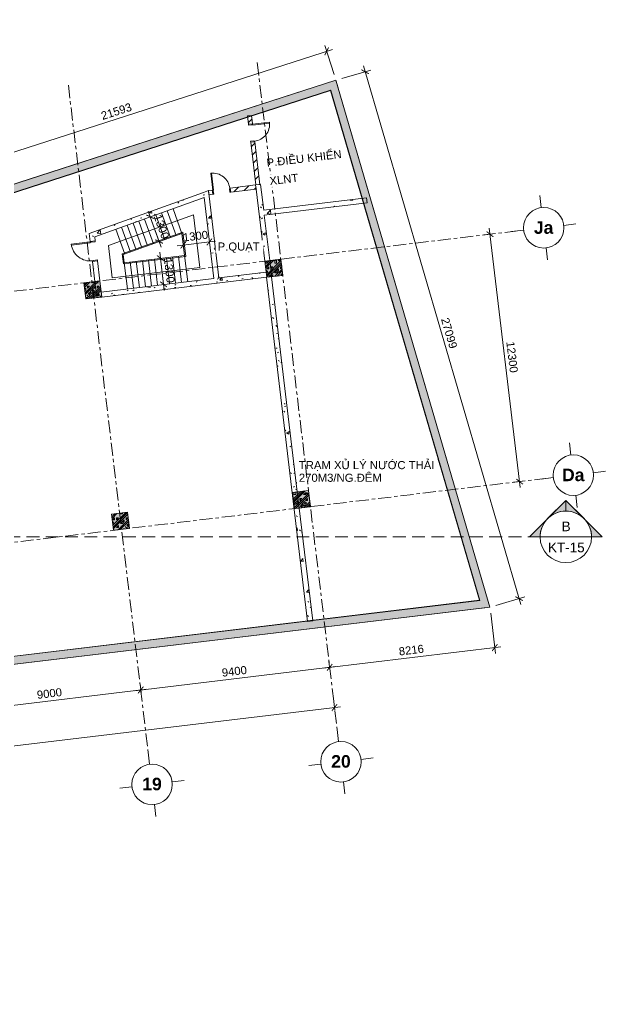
# Model space of a CAD drawing. Header units: millimetres. Extents: x -23040 to 110735, y -14554 to 50786.
# Drawn here: x 81605 to 110735, y -3110 to 45450 of the extents above; entities that cross this region are included whole.
import ezdxf

# ---------------------------------------------------------------- set-up
doc = ezdxf.new("R2010")
doc.units = ezdxf.units.MM
doc.linetypes.add('Grid Line', pattern=[22.225, 12.7, -3.175, 3.175, -3.175])
doc.linetypes.add('HIDDEN2', pattern=[4.7625, 3.175, -1.5875])
doc.layers.get('DEFPOINTS').update_dxf_attribs({"color": 230, "lineweight": 13})
for name, color, linetype, lineweight in [('A-DETL-GENF', 31, 'Continuous', 5), ('CHU', 181, 'Continuous', 5), ('CUA', 31, 'Continuous', 9), ('DIM', 1, 'Continuous', 5), ('G-ANNO-SYMB', 111, 'Continuous', 5), ('HATCH-TUONG', 152, 'Continuous', 9), ('KH', 6, 'Continuous', 5), ('KI-HIEU-1', 151, 'Continuous', 9), ('NET CAT', 3, 'Continuous', 5), ('NET-CAT', 3, 'Continuous', 9), ('TRUC', 225, 'Continuous', 5)]:
    doc.layers.add(name, color=color, linetype=linetype, lineweight=lineweight)
doc.styles.add('Arial', font='arial.ttf')
doc.styles.add('Arial_14', font='arial.ttf', dxfattribs={"height": 400})
doc.styles.add('Arial_B', font='arialbd.ttf', dxfattribs={"height": 619.047619})
doc.styles.add('TA1', font='arial.ttf')
doc.dimstyles.new('D_200_KTx2', dxfattribs={"dimtxt": 400, "dimasz": 300, "dimexe": 300, "dimexo": 300, "dimgap": 160, "dimtad": 1, "dimdec": 0, "dimzin": 9, "dimtxsty": 'TA1', "dimblk": 'ARCHTICK', "dimcen": 1, "dimdle": 300, "dimclrd": 256, "dimclre": 256, "dimclrt": 7, "dimadec": 0, "dimazin": 0, "dimtfac": 1, "dimtdec": 0, "dimtix": 1, "dimtmove": 1, "dimatfit": 3, "dimldrblk": 'ARCHTICK', "dimfxl": 1, "dimtolj": 1, "dimtzin": 0, "dimlwd": -1, "dimlwe": -1, "dimarcsym": 0})
pattern_1 = [(45, (95.25, 0), (-476.2456, 476.2456), []), (45, (190.5, 0), (-476.2456, 476.2456), []), (45, (0, 0), (-476.2456, 476.2456), []), (45, (476.25, 0), (-476.2456, 476.2456), []), (45, (571.5, 0), (-476.2456, 476.2456), []), (0, (381, 95.25), (0, 952.5), [95.25, -857.25]), (0, (476.25, 190.5), (0, 952.5), [95.25, -857.25]), (45, (381, 95.25), (0, 952.4912), [134.683, -1212.342]), (45, (476.25, 95.25), (0, 952.4912), [134.683, -1212.342]), (0, (381, 95.25), (0, 952.5), [95.25, -857.25]), (90, (-95.25, 95.25), (-952.5, 6e-14), [95.25, -857.25]), (90, (0, 95.25), (-952.5, 6e-14), [190.5, -762]), (45, (-95.25, 190.5), (0, 952.4912), [134.683, -1212.342]), (90, (762, 381), (-952.5, 6e-14), [95.25, -857.25]), (0, (666.75, 381), (0, 952.5), [95.25, -857.25]), (45, (666.75, 381), (0, 952.4912), [134.683, -1212.342]), (0, (857.25, 95.25), (0, 952.5), [95.25, -857.25]), (0, (857.25, 571.5), (0, 952.5), [95.25, -857.25]), (90, (1047.75, 666.75), (-952.5, 6e-14), [95.25, -857.25]), (45, (857.25, 571.5), (0, 952.4912), [269.367, -1077.659]), (45, (952.5, 571.5), (0, 952.4912), [134.683, -1212.342]), (45, (1143, 762), (0, 952.4912), [134.683, -1212.342]), (0, (1143, 857.25), (0, 952.5), [95.25, -857.25]), (90, (1143, 762), (-952.5, 6e-14), [95.25, -857.25]), (0, (476.25, 762), (0, 952.5), [95.25, -857.25]), (0, (666.75, 857.25), (0, 952.5), [95.25, -857.25]), (90, (571.5, 762), (-952.5, 6e-14), [95.25, -857.25]), (90, (666.75, 762), (-952.5, 6e-14), [95.25, -857.25]), (45, (476.25, 762), (0, 952.4912), [134.684, -1212.342]), (45, (666.75, 762), (0, 952.4912), [134.684, -1212.342]), (135, (119, 214.8), (-952.4912, 6e-14), [134.683, -1212.342]), (135, (238.1, 333.4), (-952.4912, 6e-14), [134.683, -1212.342]), (135, (309.56, 404.8), (-952.4912, 6e-14), [134.683, -1212.342]), (135, (333.4, 428.6), (-952.4912, 6e-14), [134.683, -1212.342]), (135, (381, 476.25), (-952.4912, 6e-14), [134.684, -1212.342]), (135, (404.8, 500.06), (-952.4912, 6e-14), [134.683, -1212.342]), (135, (476.25, 571.5), (-952.4912, 6e-14), [134.684, -1212.342]), (135, (523.9, 619.1), (-952.4912, 6e-14), [134.684, -1212.342]), (45, (119, 214.8), (0, 952.4912), [95.25, -1251.775]), (45, (238.1, 333.4), (0, 952.4912), [67.361, -1279.665]), (45, (404.8, 500.06), (0, 952.4912), [67.361, -1279.665]), (45, (309.56, 595.3), (0, 952.4912), [67.361, -1279.665]), (45, (476.25, 571.5), (0, 952.4912), [67.361, -1279.665]), (45, (381, 666.75), (0, 952.4912), [67.361, -1279.665]), (0, (24.2, 309.5), (0, 952.5), [190.043, -762.457]), (0, (238.1, 523.9), (0, 952.5), [95.25, -857.25])]
pattern_2 = [(45, (95.25, 0), (-476.2456, 476.2456), []), (45, (190.5, 0), (-476.2456, 476.2456), []), (45, (0, 0), (-476.2456, 476.2456), []), (45, (476.25, 0), (-476.2456, 476.2456), []), (45, (571.5, 0), (-476.2456, 476.2456), []), (0, (381, 95.25), (0, 952.5), [95.25, -857.25]), (0, (476.25, 190.5), (0, 952.5), [95.25, -857.25]), (45, (381, 95.25), (0, 952.4912), [134.684, -1212.342]), (45, (476.25, 95.25), (0, 952.4912), [134.684, -1212.342]), (0, (381, 95.25), (0, 952.5), [95.25, -857.25]), (90, (-95.25, 95.25), (-952.5, 6e-14), [95.25, -857.25]), (90, (0, 95.25), (-952.5, 6e-14), [190.5, -762]), (45, (-95.25, 190.5), (0, 952.4912), [134.684, -1212.342]), (90, (762, 381), (-952.5, 6e-14), [95.25, -857.25]), (0, (666.75, 381), (0, 952.5), [95.25, -857.25]), (45, (666.75, 381), (0, 952.4912), [134.683, -1212.342]), (0, (857.25, 95.25), (0, 952.5), [95.25, -857.25]), (0, (857.25, 571.5), (0, 952.5), [95.25, -857.25]), (90, (1047.75, 666.75), (-952.5, 6e-14), [95.25, -857.25]), (45, (857.25, 571.5), (0, 952.4912), [269.367, -1077.659]), (45, (952.5, 571.5), (0, 952.4912), [134.683, -1212.342]), (45, (1143, 762), (0, 952.4912), [134.684, -1212.342]), (0, (1143, 857.25), (0, 952.5), [95.25, -857.25]), (90, (1143, 762), (-952.5, 6e-14), [95.25, -857.25]), (0, (476.25, 762), (0, 952.5), [95.25, -857.25]), (0, (666.75, 857.25), (0, 952.5), [95.25, -857.25]), (90, (571.5, 762), (-952.5, 6e-14), [95.25, -857.25]), (90, (666.75, 762), (-952.5, 6e-14), [95.25, -857.25]), (45, (476.25, 762), (0, 952.4912), [134.684, -1212.342]), (45, (666.75, 762), (0, 952.4912), [134.683, -1212.342]), (135, (119, 214.8), (-952.4912, 6e-14), [134.684, -1212.342]), (135, (238.1, 333.4), (-952.4912, 6e-14), [134.684, -1212.342]), (135, (309.56, 404.8), (-952.4912, 6e-14), [134.684, -1212.342]), (135, (333.4, 428.6), (-952.4912, 6e-14), [134.683, -1212.342]), (135, (381, 476.25), (-952.4912, 6e-14), [134.683, -1212.342]), (135, (404.8, 500.06), (-952.4912, 6e-14), [134.684, -1212.342]), (135, (476.25, 571.5), (-952.4912, 6e-14), [134.683, -1212.342]), (135, (523.9, 619.1), (-952.4912, 6e-14), [134.684, -1212.342]), (45, (119, 214.8), (0, 952.4912), [95.25, -1251.776]), (45, (238.1, 333.4), (0, 952.4912), [67.361, -1279.665]), (45, (404.8, 500.06), (0, 952.4912), [67.361, -1279.665]), (45, (309.56, 595.3), (0, 952.4912), [67.361, -1279.665]), (45, (476.25, 571.5), (0, 952.4912), [67.361, -1279.665]), (45, (381, 666.75), (0, 952.4912), [67.361, -1279.665]), (0, (24.2, 309.5), (0, 952.5), [190.043, -762.457]), (0, (238.1, 523.9), (0, 952.5), [95.25, -857.25])]
pattern_3 = [(50, (0, 0), (1457.472, -127.512), [152.4, -1676.4]), (355, (0, 0), (-281.942, 1528.454), [121.92, -1341.12]), (100.451, (121.5, -10.6), (1175.541, 1400.933), [129.52, -1424.72]), (46.184, (0, 406.4), (2168.632, -336.342), [228.6, -2514.6]), (96.636, (180.7, 378.4), (1899.22, 1979.42), [194.28, -2137.08]), (351.184, (0, 406.4), (1899.24, 1979.402), [182.88, -2011.68]), (21, (203.2, 304.8), (1212.915, -818.121), [152.4, -1676.4]), (326, (203.2, 304.8), (494.417, 1473.504), [121.92, -1341.12]), (71.451, (304.3, 236.6), (1707.337, 655.37), [129.52, -1424.72]), (37.5, (0, 0), (24.7094, 676.4402), [67.056, -1257.808, 67.056, -1294.384, -1346.2]), (37.5, (0, 0), (24.7094, 676.4402), [-2686.304, 67.056, -1279.144]), (7.5, (0, 0), (534.5577, 801.4443), [67.056, -709.168, 67.056, -1227.328, -513.08]), (7.5, (0, 0), (534.5577, 801.4443), [-2070.608, 67.056, -446.024]), (327.5, (-453.14, 0), (1084.7275, -45.8312), [67.056, -440.944, 67.056, -1517.904, -2103.12]), (327.5, (-453.14, 0), (1084.7275, -45.8312), [-2092.96, 67.056, -2036.064]), (317.5, (-656.3, 0), (1185.035, 203.4135), [67.056, -593.344, 67.056, -985.52, -1493.52]), (317.5, (-656.3, 0), (1185.035, 203.4135), [-1712.976, 67.056, -1426.464])]
pattern_4 = [(45, (0, 0), (-224.5064, 224.5064), [])]

# ---------------------------------------------------------------- blocks, each defined once
blk = doc.blocks.new('ALC1807-ASCENT PLAZA-KET CAU 1_rvt-1-MẶT BẰNG HẦM 1')
at = {"layer": 'HATCH-TUONG', "lineweight": 5}
h = blk.add_hatch(dxfattribs=at)
h.set_pattern_fill('FP_4', color=256, style=0, pattern_type=2)
h.set_pattern_definition(pattern_2)
h.paths.add_polyline_path([(76796, 35466), (97339, 42083), (97230, 42457), (76677, 35838)], flags=0)
h = blk.add_hatch(dxfattribs=at)
h.set_pattern_fill('FP_4', color=256, style=0, pattern_type=2)
h.set_pattern_definition(pattern_2)
h.paths.add_polyline_path([(104445, 16401), (104838, 16448), (97339, 42083), (96968, 41963), (104334, 16780)], flags=0)
h = blk.add_hatch(dxfattribs=at)
h.set_pattern_fill('FP_4', color=256, style=0, pattern_type=2)
h.set_pattern_definition(pattern_2)
h.paths.add_polyline_path([(43529, 9095), (104445, 16401), (104334, 16780), (43482, 9482)], flags=0)
at = {"layer": 'NET CAT'}
for points in [[(93808, 32731), (94602, 32827), (94507, 33621), (93712, 33526)], [(84871, 31661), (85666, 31756), (85571, 32550), (84776, 32455)], [(95175, 21313), (95970, 21408), (95875, 22203), (95080, 22107)], [(86239, 20243), (87034, 20338), (86938, 21132), (86144, 21037)]]:
    blk.add_hatch(color=256, dxfattribs=at).paths.add_polyline_path(points, flags=0)
at = {"layer": 'NET CAT', "lineweight": 13}
for p, q in [((94507, 33621), (93712, 33526)), ((93712, 33526), (93808, 32731)), ((94602, 32827), (94507, 33621)), ((85571, 32550), (84776, 32455)), ((85666, 31756), (85571, 32550)), ((93808, 32731), (94602, 32827)), ((84776, 32455), (84871, 31661)), ((84871, 31661), (85666, 31756)), ((95875, 22203), (95080, 22107)), ((95080, 22107), (95175, 21313)), ((95970, 21408), (95875, 22203)), ((95175, 21313), (95970, 21408)), ((86938, 21132), (86144, 21037)), ((86144, 21037), (86239, 20243)), ((87034, 20338), (86938, 21132)), ((86239, 20243), (87034, 20338))]:
    blk.add_line(p, q, dxfattribs=at)
at = {"layer": 'NET-CAT'}
for p, q in [((97230, 42457), (76677, 35838)), ((97339, 42083), (97230, 42457)), ((76800, 35457), (96961, 41950)), ((96961, 41950), (104321, 16789)), ((97342, 42073), (97339, 42083)), ((104838, 16448), (97342, 42073)), ((104321, 16789), (43471, 9491)), ((43917, 9141), (104435, 16400)), ((104435, 16400), (104445, 16401)), ((104445, 16401), (104838, 16448))]:
    blk.add_line(p, q, dxfattribs=at)
at = {"layer": 'NET-CAT', "lineweight": 9}
for p, q in [((96968, 41963), (76796, 35466)), ((96968, 41963), (96971, 41954)), ((104334, 16780), (96971, 41954)), ((43482, 9482), (104324, 16779)), ((104334, 16780), (104324, 16779))]:
    blk.add_line(p, q, dxfattribs=at)
blk = doc.blocks.new('_ArchTick')
at = {"color": 0, "const_width": 0.15}
blk.add_lwpolyline([(-0.5, -0.5), (0.5, 0.5)], dxfattribs=at)
blk = doc.blocks.new('*D60')
at = {"layer": 'DEFPOINTS', "color": 0, "transparency": 16777216}
for p in [(88051, 35721), (88051, 35721), (88490, 34498)]:
    blk.add_point(p, dxfattribs=at)
at = {"layer": 'DIM', "transparency": 16777216}
for p, q in [((88051, 35721), (87949, 36004)), ((88490, 34498), (88051, 35721)), ((88490, 34498), (88592, 34216))]:
    blk.add_line(p, q, dxfattribs=at)
at = {"layer": 'DIM', "transparency": 16777216, "xscale": 300, "yscale": 300, "zscale": 300}
for p, rotation in [((88051, 35721), 289.7621072089743), ((88490, 34498), 109.7621072089742)]:
    blk.add_blockref('_ArchTick', p, dxfattribs=dict(at, rotation=rotation))
at = {"layer": 'DIM', "color": 7, "transparency": 16777216, "insert": (88613, 35233), "char_height": 400, "attachment_point": 5, "rotation": 289.7621, "style": 'TA1'}
blk.add_mtext('\\A1;1300', dxfattribs=at)
blk = doc.blocks.new('*D61')
at = {"layer": 'DEFPOINTS', "color": 0, "transparency": 16777216}
for p in [(88558, 33676), (88713, 32385), (88713, 32385)]:
    blk.add_point(p, dxfattribs=at)
at = {"layer": 'DIM', "transparency": 16777216}
for p, q in [((88558, 33676), (88522, 33974)), ((88558, 33676), (88713, 32385)), ((88713, 32385), (88748, 32087))]:
    blk.add_line(p, q, dxfattribs=at)
at = {"layer": 'DIM', "transparency": 16777216, "xscale": 300, "yscale": 300, "zscale": 300}
for p, rotation in [((88558, 33676), 276.8306492592347), ((88713, 32385), 96.83064925923468)]:
    blk.add_blockref('_ArchTick', p, dxfattribs=dict(at, rotation=rotation))
at = {"layer": 'DIM', "color": 7, "transparency": 16777216, "insert": (88997, 33074), "char_height": 400, "attachment_point": 5, "rotation": 276.8306, "style": 'TA1'}
blk.add_mtext('\\A1;1300', dxfattribs=at)
blk = doc.blocks.new('*D62')
at = {"layer": 'DEFPOINTS', "color": 0, "transparency": 16777216}
for p in [(90980, 34480), (90980, 34480), (89689, 34326)]:
    blk.add_point(p, dxfattribs=at)
at = {"layer": 'DIM', "transparency": 16777216}
for p, q in [((89689, 34326), (90980, 34480)), ((90980, 34480), (91277, 34516)), ((89689, 34326), (89391, 34290))]:
    blk.add_line(p, q, dxfattribs=at)
at = {"layer": 'DIM', "transparency": 16777216, "xscale": 300, "yscale": 300, "zscale": 300}
for p, rotation in [((89689, 34326), 6.830649259234116), ((90980, 34480), 186.8306492592341)]:
    blk.add_blockref('_ArchTick', p, dxfattribs=dict(at, rotation=rotation))
at = {"layer": 'DIM', "color": 7, "transparency": 16777216, "insert": (90291, 34765), "char_height": 400, "attachment_point": 5, "rotation": 6.8306, "style": 'TA1'}
blk.add_mtext('\\A1;1300', dxfattribs=at)
blk = doc.blocks.new('THANG  BO 3 - THANG  BO 3-371141-MẶT BẰNG HẦM 2')
at = {"layer": 'A-DETL-GENF'}
for p, q in [((67224, 18982), (63024, 17473)), ((65808, 17756), (65368, 18979)), ((66090, 17857), (65650, 19081)), ((66372, 17959), (65933, 19182)), ((66655, 18060), (66215, 19284)), ((67535, 16385), (67224, 18982)), ((64396, 17249), (63957, 18472)), ((64678, 17350), (64239, 18574)), ((64961, 17452), (64521, 18675)), ((65243, 17553), (64804, 18776)), ((65525, 17654), (65086, 18878)), ((63831, 17046), (63392, 18269)), ((64114, 17147), (63674, 18371)), ((66697, 18128), (63704, 17053)), ((66655, 18060), (63758, 17019)), ((66785, 16975), (66655, 18060)), ((66840, 16931), (66697, 18128)), ((63024, 17473), (63216, 15868)), ((63704, 17053), (63762, 16562)), ((63758, 17019), (63806, 16618)), ((63762, 16562), (66840, 16931)), ((63806, 16618), (66785, 16975)), ((63806, 16618), (63961, 15327)), ((64104, 16654), (64258, 15363)), ((64402, 16689), (64556, 15399)), ((64700, 16725), (64854, 15434)), ((64997, 16761), (65152, 15470)), ((65295, 16796), (65450, 15506)), ((65593, 16832), (65748, 15541)), ((65891, 16868), (66046, 15577)), ((66189, 16903), (66344, 15613)), ((66487, 16939), (66641, 15648)), ((66785, 16975), (66939, 15684)), ((63216, 15868), (67535, 16385))]:
    blk.add_line(p, q, dxfattribs=at)
blk = doc.blocks.new('CUA 1 CANH MO - 2 - Type 1000-530896-MẶT BẰNG HẦM 1')
at = {"layer": 'CUA', "lineweight": 5}
for p, q in [((-399, -127), (-399, 123)), ((-399, 123), (-349, 123)), ((-349, 123), (-349, -86)), ((551, 123), (601, 123)), ((551, -86), (551, 123)), ((601, 123), (601, -127)), ((-369, -127), (-399, -127)), ((-369, -86), (-369, -127)), ((-349, -86), (-369, -86)), ((571, -86), (551, -86)), ((571, -127), (571, -86)), ((601, -127), (571, -127))]:
    blk.add_line(p, q, dxfattribs=at)
at = {"layer": 'CUA'}
for p, q in [((-328, -127), (-368, -127)), ((-368, -127), (-368, -1065)), ((-328, -1065), (-328, -127)), ((-368, -1065), (-328, -1065))]:
    blk.add_line(p, q, dxfattribs=at)
at = {"layer": 'CUA', "lineweight": 5}
blk.add_arc((-368, -127), 938, 270, 0.5, dxfattribs=at)
blk = doc.blocks.new('CUA 1 CANH MO - 2 - Type 1-393659-MẶT BẰNG HẦM 1')
at = {"layer": 'CUA'}
for p, q in [((-318, 940), (-278, 940)), ((-318, 102), (-318, 940)), ((-278, 940), (-278, 102)), ((-278, 102), (-318, 102))]:
    blk.add_line(p, q, dxfattribs=at)
at = {"layer": 'CUA', "lineweight": 5}
for p, q in [((-319, 102), (-349, 102)), ((-349, 102), (-349, -98)), ((-319, 61), (-319, 102)), ((-299, 61), (-319, 61)), ((-299, -98), (-299, 61)), ((521, 61), (501, 61)), ((501, 61), (501, -98)), ((551, 102), (521, 102)), ((521, 102), (521, 61)), ((551, -98), (551, 102)), ((-349, -98), (-299, -98)), ((501, -98), (551, -98))]:
    blk.add_line(p, q, dxfattribs=at)
blk.add_arc((-318, 102), 838, 359.5, 90, dxfattribs=at)
blk = doc.blocks.new('*D106')
at = {"layer": 'DEFPOINTS', "color": 0, "transparency": 16777216}
for p in [(96969, 13056), (87585, 12359), (87636, 11938)]:
    blk.add_point(p, dxfattribs=at)
at = {"layer": 'DIM', "transparency": 16777216}
for p, q in [((96934, 13354), (96883, 13775)), ((97217, 13513), (87288, 12324)), ((87600, 12236), (87550, 12657))]:
    blk.add_line(p, q, dxfattribs=at)
at = {"layer": 'DIM', "transparency": 16777216, "xscale": 300, "yscale": 300, "zscale": 300}
for p, rotation in [((96919, 13477), 6.830649259230679), ((87585, 12359), 186.8306492592307)]:
    blk.add_blockref('_ArchTick', p, dxfattribs=dict(at, rotation=rotation))
at = {"layer": 'DIM', "color": 7, "transparency": 16777216, "insert": (92209, 13280), "char_height": 400, "attachment_point": 5, "rotation": 6.8306, "style": 'TA1'}
blk.add_mtext('\\A1;9400', dxfattribs=at)
blk = doc.blocks.new('*D107')
at = {"layer": 'DEFPOINTS', "color": 0, "transparency": 16777216}
for p in [(87636, 11938), (78649, 11289), (78700, 10868)]:
    blk.add_point(p, dxfattribs=at)
at = {"layer": 'DIM', "transparency": 16777216}
for p, q in [((87600, 12236), (87550, 12657)), ((87883, 12395), (78352, 11253)), ((78664, 11166), (78614, 11587))]:
    blk.add_line(p, q, dxfattribs=at)
at = {"layer": 'DIM', "transparency": 16777216, "xscale": 300, "yscale": 300, "zscale": 300}
for p, rotation in [((87585, 12359), 6.830649259230679), ((78649, 11289), 186.8306492592307)]:
    blk.add_blockref('_ArchTick', p, dxfattribs=dict(at, rotation=rotation))
at = {"layer": 'DIM', "color": 7, "transparency": 16777216, "insert": (83074, 12186), "char_height": 400, "attachment_point": 5, "rotation": 6.8306, "style": 'TA1'}
blk.add_mtext('\\A1;9000', dxfattribs=at)
blk = doc.blocks.new('*D111')
at = {"layer": 'DEFPOINTS', "color": 0, "transparency": 16777216}
for p in [(97207, 11070), (52079, 6092), (52129, 5671)]:
    blk.add_point(p, dxfattribs=at)
at = {"layer": 'DIM', "transparency": 16777216}
for p, q in [((97171, 11368), (97121, 11789)), ((97455, 11527), (51781, 6056)), ((52094, 5968), (52043, 6390))]:
    blk.add_line(p, q, dxfattribs=at)
at = {"layer": 'DIM', "transparency": 16777216, "xscale": 300, "yscale": 300, "zscale": 300}
for p, rotation in [((97157, 11492), 6.830649259230679), ((52079, 6092), 186.8306492592307)]:
    blk.add_blockref('_ArchTick', p, dxfattribs=dict(at, rotation=rotation))
at = {"layer": 'DIM', "color": 7, "transparency": 16777216, "insert": (74574, 9153), "char_height": 400, "attachment_point": 5, "rotation": 6.8306, "style": 'TA1'}
blk.add_mtext('\\A1;45400', dxfattribs=at)
blk = doc.blocks.new('*D112')
at = {"layer": 'DEFPOINTS', "color": 0, "transparency": 16777216}
for p in [(105260, 34909), (106302, 22646), (106723, 22696)]:
    blk.add_point(p, dxfattribs=at)
at = {"layer": 'DIM', "transparency": 16777216}
for p, q in [((104803, 35156), (106337, 22348)), ((104962, 34873), (104541, 34823)), ((106425, 22661), (106004, 22610))]:
    blk.add_line(p, q, dxfattribs=at)
at = {"layer": 'DIM', "transparency": 16777216, "xscale": 300, "yscale": 300, "zscale": 300}
for p, rotation in [((104839, 34859), 96.83064925923068), ((106302, 22646), 276.8306492592307)]:
    blk.add_blockref('_ArchTick', p, dxfattribs=dict(at, rotation=rotation))
at = {"layer": 'DIM', "color": 7, "transparency": 16777216, "insert": (105932, 28796), "char_height": 400, "attachment_point": 5, "rotation": 276.8306, "style": 'TA1'}
blk.add_mtext('\\A1;12300', dxfattribs=at)
blk = doc.blocks.new('*D115')
at = {"layer": 'DEFPOINTS', "color": 0, "transparency": 16777216}
for p in [(104838, 16448), (105077, 14454), (96969, 13056)]:
    blk.add_point(p, dxfattribs=at)
at = {"layer": 'DIM', "transparency": 16777216}
for p, q in [((104873, 16150), (105112, 14157)), ((96621, 13442), (105374, 14490)), ((96934, 13354), (96883, 13775))]:
    blk.add_line(p, q, dxfattribs=at)
at = {"layer": 'DIM', "transparency": 16777216, "xscale": 300, "yscale": 300, "zscale": 300}
for p, rotation in [((105077, 14454), 6.830649259230694), ((96919, 13477), 186.8306492592307)]:
    blk.add_blockref('_ArchTick', p, dxfattribs=dict(at, rotation=rotation))
at = {"layer": 'DIM', "color": 7, "transparency": 16777216, "insert": (100954, 14328), "char_height": 400, "attachment_point": 5, "rotation": 6.8306, "style": 'TA1'}
blk.add_mtext('\\A1;8216', dxfattribs=at)
blk = doc.blocks.new('*D116')
at = {"layer": 'DEFPOINTS', "color": 0, "transparency": 16777216}
for p in [(98670, 42878), (97230, 42457), (104838, 16448)]:
    blk.add_point(p, dxfattribs=at)
at = {"layer": 'DIM', "transparency": 16777216}
for p, q in [((97518, 42541), (98958, 42963)), ((106362, 16581), (98585, 43166)), ((105126, 16532), (106565, 16953))]:
    blk.add_line(p, q, dxfattribs=at)
at = {"layer": 'DIM', "transparency": 16777216, "xscale": 300, "yscale": 300, "zscale": 300}
for p, rotation in [((98670, 42878), 106.3043962373845), ((106277, 16869), 286.3043962373845)]:
    blk.add_blockref('_ArchTick', p, dxfattribs=dict(at, rotation=rotation))
at = {"layer": 'DIM', "color": 7, "transparency": 16777216, "insert": (102823, 29976), "char_height": 400, "attachment_point": 5, "rotation": 286.3044, "style": 'TA1'}
blk.add_mtext('\\A1;27099', dxfattribs=at)
blk = doc.blocks.new('*D122')
at = {"layer": 'DEFPOINTS', "color": 0, "transparency": 16777216}
for p in [(96770, 43885), (97230, 42457), (76677, 35838)]:
    blk.add_point(p, dxfattribs=at)
at = {"layer": 'DIM', "transparency": 16777216}
for p, q in [((75932, 37174), (97056, 43977)), ((97138, 42743), (96678, 44171)), ((76585, 36123), (76125, 37551))]:
    blk.add_line(p, q, dxfattribs=at)
at = {"layer": 'DIM', "transparency": 16777216, "xscale": 300, "yscale": 300, "zscale": 300}
for p, rotation in [((96770, 43885), 17.85214020974412), ((76217, 37265), 197.8521402097441)]:
    blk.add_blockref('_ArchTick', p, dxfattribs=dict(at, rotation=rotation))
at = {"layer": 'DIM', "color": 7, "transparency": 16777216, "insert": (86382, 40922), "char_height": 400, "attachment_point": 5, "rotation": 17.8521, "style": 'TA1'}
blk.add_mtext('\\A1;21593', dxfattribs=at)
blk = doc.blocks.new('Grid - FamilyAL-KH TRUC-550400-MẶT BẰNG HẦM 2')
at = {"layer": 'KH'}
for p, q in [((0, 7), (0, 4)), ((-8, -1), (-5, -1)), ((8, -1), (5, -1)), ((0, -9), (0, -6))]:
    blk.add_line(p, q, dxfattribs=at)
blk.add_circle((0, -1), 5, dxfattribs=at)
blk = doc.blocks.new('Section - Section Head - Filled-317961-MẶT BẰNG TẦNG 1')
at = {"layer": 'G-ANNO-SYMB'}
h = blk.add_hatch(color=256, dxfattribs=at)
edge = h.paths.add_edge_path(flags=0)
edge.add_line((-10.84, 4.49), (-6.35, 8.98))
edge.add_line((-6.35, 8.98), (-6.35, 6.35))
edge.add_arc((-6.35, 0), 6.35, 90, 135)
h = blk.add_hatch(color=256, dxfattribs=at)
edge = h.paths.add_edge_path(flags=0)
edge.add_arc((-6.35, 0), 6.35, 45, 90)
edge.add_line((-6.35, 6.35), (-6.35, 8.98))
edge.add_line((-6.35, 8.98), (-1.86, 4.49))
h = blk.add_hatch(color=256, dxfattribs=at)
edge = h.paths.add_edge_path(flags=0)
edge.add_arc((-6.35, 0), 6.36, 137.9216, 180)
edge.add_line((-12.71, 0), (-15.33, 0))
edge.add_line((-15.33, 0), (-11.07, 4.26))
h = blk.add_hatch(color=256, dxfattribs=at)
edge = h.paths.add_edge_path(flags=0)
edge.add_line((-1.63, 4.26), (2.63, 0))
edge.add_line((2.63, 0), (0.01, 0))
edge.add_arc((-6.35, 0), 6.36, 0, 42.0784)
for p, q in [((-6.35, 8.98), (-15.33, 0)), ((-6.35, 8.98), (-10.84, 4.49)), ((-6.35, 8.98), (2.63, 0)), ((-6.35, 6.35), (-6.35, 8.98)), ((-1.86, 4.49), (-6.35, 8.98)), ((-6.35, 8.98), (-6.35, 6.35)), ((-11.07, 4.26), (-15.33, 0)), ((2.63, 0), (-1.63, 4.26)), ((-15.33, 0), (-12.71, 0)), ((0.01, 0), (2.63, 0)), ((-12.7, 0), (-15.33, 0)), ((0, 0), (2.63, 0))]:
    blk.add_line(p, q, dxfattribs=at)
for radius, start, end in [(6.35, 360, 180), (6.35, 90, 135), (6.35, 45, 90), (6.36, 137.9216, 180), (6.36, 0, 42.0784), (6.35, 180, 360)]:
    blk.add_arc((-6.35, 0), radius, start, end, dxfattribs=at)

msp = doc.modelspace()

# ---------------------------------------------------------------- hatches: boundary and pattern name
at = {"layer": 'HATCH-TUONG', "lineweight": 5}
h = msp.add_hatch(dxfattribs=at)
h.set_pattern_fill('FP_2', color=256, style=0, pattern_type=2)
h.set_pattern_definition(pattern_4)
h.paths.add_polyline_path([(93271.6, 37290), (93470.2, 37313.8), (93217.6, 39422), (93019.1, 39398.2)], flags=0)
h.paths.add_polyline_path([(92912, 40291.8), (93110.6, 40315.6), (93061.4, 40726.8), (92862.8, 40703)], flags=0)
h = msp.add_hatch(dxfattribs=at)
h.set_pattern_fill('FP_3', color=256, style=0, pattern_type=2)
h.set_pattern_definition(pattern_3)
h.paths.add_polyline_path([(85068.8, 34637.8), (90717.5, 36667.2), (90687, 36921.9), (85038.3, 34892.4)], flags=0)
h = msp.add_hatch(dxfattribs=at)
h.set_pattern_fill('FP_3', color=256, style=0, pattern_type=2)
h.set_pattern_definition(pattern_3)
h.paths.add_polyline_path([(91196.3, 32670.4), (91444.5, 32700.2), (90928.4, 37008.6), (90687, 36921.9), (90850.5, 35557)], flags=0)
h = msp.add_hatch(dxfattribs=at)
h.set_pattern_fill('FP_2', color=256, style=0, pattern_type=2)
h.set_pattern_definition(pattern_4)
h.paths.add_polyline_path([(90952.1, 36810.8), (91140.8, 36833.4), (91117, 37031.9), (90928.3, 37009.3)], flags=0)
h.paths.add_polyline_path([(92034.4, 36940.4), (93285.5, 37090.3), (93261.7, 37288.8), (92010.6, 37139)], flags=0)
h = msp.add_hatch(dxfattribs=at)
h.set_pattern_fill('FP_3', color=256, style=0, pattern_type=2)
h.set_pattern_definition(pattern_3)
h.paths.add_polyline_path([(93777.8, 32979.7), (94026.1, 33009.4), (93509.9, 37318.6), (93261.7, 37288.8), (93712.8, 33522.6)], flags=0)
h = msp.add_hatch(dxfattribs=at)
h.set_pattern_fill('FP_3', color=256, style=0, pattern_type=2)
h.set_pattern_definition(pattern_3)
h.paths.add_polyline_path([(93691.3, 35804.4), (98770.4, 36412.8), (98740.7, 36661), (93661.5, 36052.6)], flags=0)
h = msp.add_hatch(dxfattribs=at)
h.set_pattern_fill('FP_3', color=256, style=0, pattern_type=2)
h.set_pattern_definition(pattern_3)
h.paths.add_polyline_path([(85417.6, 31726.4), (85665.8, 31756.2), (85451.7, 33543.4), (85203.5, 33513.6), (85417.5, 31726.5)], flags=0)
h.paths.add_polyline_path([(85084.5, 34506.5), (85332.8, 34536.3), (85310.2, 34724.5), (85068.8, 34637.8)], flags=0)
h = msp.add_hatch(dxfattribs=at)
h.set_pattern_fill('FP_3', color=256, style=0, pattern_type=2)
h.set_pattern_definition(pattern_3)
h.paths.add_polyline_path([(85665.8, 31756.2), (94055.8, 32761.2), (94026.1, 33009.4), (85636, 32004.4), (85665.8, 31756.2)], flags=0)
h = msp.add_hatch(dxfattribs=at)
h.set_pattern_fill('FP_1', color=256, style=0, pattern_type=2)
h.set_pattern_definition(pattern_1)
h.paths.add_polyline_path([(43529.5, 9094.8), (104445.2, 16400.8), (104334.2, 16780.3), (43482.5, 9482)], flags=0)
at = {"layer": 'NET CAT'}
h = msp.add_hatch(dxfattribs=at)
h.set_pattern_fill('FP_1', color=256, style=0, pattern_type=2)
h.set_pattern_definition(pattern_1)
h.paths.add_polyline_path([(93807.6, 32731.4), (94601.9, 32826.6), (94506.7, 33620.9), (93712.4, 33525.7), (93712.8, 33522.6)], flags=0)
h = msp.add_hatch(dxfattribs=at)
h.set_pattern_fill('FP_1', color=256, style=0, pattern_type=2)
h.set_pattern_definition(pattern_1)
h.paths.add_polyline_path([(84871.5, 31661), (85665.8, 31756.2), (85570.6, 32550.5), (84776.4, 32454.2), (84871.5, 31661.1)], flags=0)
h = msp.add_hatch(dxfattribs=at)
h.set_pattern_fill('FP_1', color=256, style=0, pattern_type=2)
h.set_pattern_definition(pattern_1)
h.paths.add_polyline_path([(95175.3, 21313.1), (95969.7, 21408.2), (95874.5, 22202.5), (95080.2, 22107.4), (95080.6, 22104.3)], flags=0)
h = msp.add_hatch(dxfattribs=at)
h.set_pattern_fill('FP_1', color=256, style=0, pattern_type=2)
h.set_pattern_definition(pattern_1)
h.paths.add_polyline_path([(86239.2, 20242.6), (87033.5, 20337.8), (86938.4, 21132.1), (86144.2, 21035.9), (86239.2, 20242.7)], flags=0)

# ---------------------------------------------------------------- linework, layer by layer
at = {"layer": 'G-ANNO-SYMB'}
msp.add_line((107315.4, 19919), (109855.4, 19919), dxfattribs=at)
at = {"layer": 'KI-HIEU-1', "linetype": 'HIDDEN2', "ltscale": 200}
msp.add_line((-19974.1, 19919), (107315.4, 19919), dxfattribs=at)
at = {"layer": 'NET CAT', "lineweight": 13}
for p, q in [((94506.7, 33620.9), (93712.4, 33525.7)), ((93712.4, 33525.7), (93807.6, 32731.4)), ((94601.9, 32826.6), (94507, 33618.9)), ((85570.6, 32550.5), (84776.4, 32455.3)), ((85665.8, 31756.2), (85570.6, 32550.5)), ((93807.7, 32731.4), (94601.9, 32826.6)), ((84776.3, 32455.3), (84871.5, 31661)), ((84871.6, 31661), (85665.8, 31756.2)), ((95874.5, 22202.5), (95080.2, 22107.4)), ((95080.2, 22107.4), (95175.3, 21313.1)), ((95969.7, 21408.2), (95874.7, 22200.6)), ((95175.5, 21313.1), (95969.7, 21408.2)), ((86144.1, 21037), (86239.2, 20242.6)), ((86938.4, 21132.1), (86144.2, 21037)), ((87033.5, 20337.8), (86938.4, 21132.1)), ((86239.3, 20242.7), (87033.5, 20337.8))]:
    msp.add_line(p, q, dxfattribs=at)
at = {"layer": 'NET-CAT', "lineweight": 15}
for p, q in [((93061.4, 40726.8), (92862.8, 40703)), ((92862.8, 40703), (92912, 40291.8)), ((92912, 40291.8), (93110.6, 40315.6)), ((93110.6, 40315.6), (93061.4, 40726.8)), ((93217.6, 39422), (93019.1, 39398.2)), ((93019.1, 39398.2), (93271.6, 37290)), ((93470.2, 37313.8), (93217.6, 39422)), ((90687, 36921.9), (85038.3, 34892.4)), ((90928.4, 37008.6), (90687, 36921.9)), ((91117, 37031.9), (90928.3, 37009.3)), ((90928.3, 37009.3), (90952.1, 36810.8)), ((91444.5, 32700.2), (90928.4, 37008.6)), ((91140.8, 36833.4), (91117, 37031.9)), ((93261.7, 37288.8), (92010.6, 37139)), ((92010.6, 37139), (92034.4, 36940.4)), ((92034.4, 36940.4), (93285.5, 37090.3)), ((93271.6, 37290), (93261.7, 37288.8)), ((93285.5, 37090.3), (93777.8, 32979.7)), ((93509.9, 37318.6), (93470.2, 37313.8)), ((93661.5, 36052.6), (93509.9, 37318.6)), ((85310.2, 34724.5), (90717.5, 36667.2)), ((90717.5, 36667.2), (91196.3, 32670.4)), ((90952.1, 36810.8), (91140.8, 36833.4)), ((98740.7, 36661), (93661.5, 36052.6)), ((98770.4, 36412.8), (98740.7, 36661)), ((93691.3, 35804.4), (98770.4, 36412.8)), ((93960.9, 33553.5), (93691.3, 35804.4)), ((85038.3, 34892.4), (85068.8, 34637.8)), ((85068.8, 34637.8), (85084.5, 34506.5)), ((85084.5, 34506.5), (85332.8, 34536.3)), ((85332.8, 34536.3), (85310.2, 34724.5)), ((85451.7, 33543.4), (85203.5, 33513.6)), ((85203.5, 33513.6), (85322.4, 32520.8)), ((85570.6, 32550.5), (85451.7, 33543.4)), ((94026.1, 33009.4), (93960.9, 33553.5)), ((85636, 32004.4), (85570.6, 32550.5)), ((91196.3, 32670.4), (85636.2, 32004.4)), ((85665.9, 31756.2), (93797.6, 32730.2)), ((93777.8, 32979.7), (91444.5, 32700.2)), ((94055.8, 32761.2), (94026.1, 33009.4)), ((94045.9, 32760), (94055.8, 32761.2)), ((85322.4, 32520.8), (85417.5, 31726.5)), ((85417.6, 31726.4), (85665.8, 31756.2)), ((95413.9, 21339.6), (95318.7, 22134)), ((96080.3, 15776.4), (95413.9, 21339.6)), ((43482.5, 9482), (104334.2, 16780.3)), ((95832, 15746.6), (96080.3, 15776.4))]:
    msp.add_line(p, q, dxfattribs=at)
at = {"layer": 'NET-CAT'}
for p, q in [((93285.5, 37090.3), (93261.7, 37288.8)), ((93470.2, 37313.8), (93271.6, 37290)), ((93271.6, 37290), (93470.2, 37313.8)), ((104321.3, 16788.8), (43471.3, 9490.7)), ((43916.7, 9141.3), (104837.8, 16447.9))]:
    msp.add_line(p, q, dxfattribs=at)
at = {"layer": 'TRUC', "linetype": 'Grid Line', "ltscale": 50}
msp.add_line((84010.7, 42210.2), (87977.4, 9087.4), dxfattribs=at)

# ---------------------------------------------------------------- block references
at = {"lineweight": 5}
for name, p, rotation in [('CUA 1 CANH MO - 2 - Type 1-393659-MẶT BẰNG HẦM 1', (93050.5, 39957.3), 276.8306492592338), ('CUA 1 CANH MO - 2 - Type 1-393659-MẶT BẰNG HẦM 1', (91475.2, 36971.9), 6.830649259234271), ('CUA 1 CANH MO - 2 - Type 1000-530896-MẶT BẰNG HẦM 1', (85258.3, 34125.9), 276.8306492592265)]:
    msp.add_blockref(name, p, dxfattribs=dict(at, rotation=rotation))
for p, xscale, yscale, zscale, rotation in [((107691.8, 35200.3), 199.9999999999999, 199.9999999999999, 199.9999999999999, 276.8306492592333), ((109154.7, 22987.6), 199.9999999999999, 199.9999999999999, 199.9999999999999, 276.8306492592333), ((97501, 8616.7), 200.0000000000007, 200.0000000000007, 200.0000000000007, 186.8306492592331), ((88167.7, 7498.7), 200.0000000000007, 200.0000000000007, 200.0000000000007, 186.8306492592331)]:
    msp.add_blockref('Grid - FamilyAL-KH TRUC-550400-MẶT BẰNG HẦM 2', p, dxfattribs=dict(at, xscale=xscale, yscale=yscale, zscale=zscale, rotation=rotation))
at = {"layer": 'A-DETL-GENF'}
msp.add_blockref('THANG  BO 3 - THANG  BO 3-371141-MẶT BẰNG HẦM 2', (22966.2, 16831.7), dxfattribs=at)
at = {"layer": 'G-ANNO-SYMB', "extrusion": (0, 0, -1), "xscale": 199.9999999999999, "yscale": 199.9999999999999, "zscale": 199.9999999999999}
msp.add_blockref('Section - Section Head - Filled-317961-MẶT BẰNG TẦNG 1', (-107315.4, 19919), dxfattribs=at)

# ---------------------------------------------------------------- texts
at = {"layer": 'CHU', "color": 7, "insert": (95395.6, 23660.6), "char_height": 400, "width": 6908.4, "attachment_point": 1, "line_spacing_factor": 0.936439, "style": 'Arial_14', "bg_fill": 3, "box_fill_scale": 1.25, "bg_fill_color": 256, "bg_fill_true_color": 13158600, "bg_fill_transparency": 0}
msp.add_mtext('\\pt2540,5080,7620,10160,12700,15240,17780,20320,22860,25400,27940,30480,33020,35560,38100,40640,43180,45720,48260,50800,53340,55880,58420,60960,63500,66040,68580,71120,73660,76200,78740,81280;TRẠM XỦ LÝ NƯỚC THẢI\\P270M3/NG.ĐÊM', dxfattribs=at)
at = {"layer": 'G-ANNO-SYMB', "attachment_point": 2, "line_spacing_factor": 0.941778, "style": 'Arial'}
for s, insert, char_height, width in [('B', (108601.6, 20672.3), 476.2, 443.133), ('KT-15', (108609.7, 19633.2), 476.25, 2240.682)]:
    msp.add_mtext(s, dxfattribs=dict(at, insert=insert, char_height=char_height, width=width))
at = {"layer": 'KH', "char_height": 619.05, "attachment_point": 2, "line_spacing_factor": 0.941778, "style": 'Arial_B'}
for s, insert, width in [('Ja', (107488.1, 35498.8), 1116.488), ('Da', (108951, 23286.1), 1285.43), ('20', (97476.8, 9143.1), 1116.488), ('19', (88143.6, 8025.2), 1116.488)]:
    msp.add_mtext(s, dxfattribs=dict(at, insert=insert, width=width))

# ---------------------------------------------------------------- dimensions: what is measured, and where the dimension line sits
at = {"layer": 'DIM'}
for p1, p2, picture, middle in [((88490.2, 34497.9), (88050.6, 35721.4), '*D60', (88613.3, 35232.9)), ((88558, 33675.7), (88712.6, 32384.9), '*D61', (88997.1, 33073.6))]:
    dim = msp.add_aligned_dim(p1=p1, p2=p2, distance=0, dimstyle='D_200_KTx2', dxfattribs=at)
    dim.commit()
    dim.dimension.update_dxf_attribs({"geometry": picture, "text_midpoint": middle})
for base, p1, p2, angle, picture, middle in [((106301.8, 22645.8), (105260.1, 34909), (106723, 22696.3), 276.83065, '*D112', (105932.1, 28795.5)), ((105076.5, 14454.5), (96969.2, 13056.1), (104837.8, 16447.9), 6.83065, '*D115', (100954.3, 14327.6)), ((87585.5, 12359.3), (96969.2, 13056.1), (87636, 11938.1), 6.83065, '*D106', (92208.8, 13280)), ((78649.4, 11288.9), (87636, 11938.1), (78699.8, 10867.7), 6.83065, '*D107', (83074.1, 12185.8)), ((52078.9, 6091.9), (97207.1, 11070.3), (52129.3, 5670.6), 6.83065, '*D111', (74574.4, 9153.3))]:
    dim = msp.add_linear_dim(base=base, p1=p1, p2=p2, angle=angle, dimstyle='D_200_KTx2', dxfattribs=at)
    dim.commit()
    dim.dimension.update_dxf_attribs({"geometry": picture, "text_midpoint": middle})

# ---------------------------------------------------------------- next in the draw order: hatches: boundary and pattern name
at = {"layer": 'HATCH-TUONG', "lineweight": 5}
h = msp.add_hatch(dxfattribs=at)
h.set_pattern_fill('FP_3', color=256, style=0, pattern_type=2)
h.set_pattern_definition(pattern_3)
h.paths.add_polyline_path([(95832, 15746.6), (96080.3, 15776.4), (94045.9, 32760), (93797.7, 32729.5), (95165.5, 21311.1)], flags=0)

# ---------------------------------------------------------------- next in the draw order: linework, layer by layer
at = {"layer": 'NET-CAT', "lineweight": 15}
for p, q in [((93797.6, 32730.2), (95832, 15746.6)), ((95318.7, 22134), (94046.1, 32758))]:
    msp.add_line(p, q, dxfattribs=at)
at = {"layer": 'TRUC', "linetype": 'Grid Line', "ltscale": 50}
msp.add_line((43048.1, 15069), (107566.1, 22797.3), dxfattribs=at)

# ---------------------------------------------------------------- next in the draw order: texts
at = {"layer": 'CHU', "color": 7, "insert": (93780.1, 38578.3), "char_height": 400, "width": 3799.007, "attachment_point": 1, "rotation": 6.83065, "line_spacing_factor": 0.936439, "style": 'Arial_14', "bg_fill": 3, "box_fill_scale": 1.25, "bg_fill_color": 256, "bg_fill_true_color": 13158600, "bg_fill_transparency": 0}
msp.add_mtext('\\pt2540,5080,7620,10160,12700,15240,17780,20320,22860,25400,27940,30480,33020,35560,38100,40640,43180,45720,48260,50800,53340,55880,58420,60960,63500,66040,68580,71120,73660,76200,78740,81280;P.ĐIỀU KHIỂN', dxfattribs=at)
at = {"layer": 'CHU', "color": 7, "insert": (91385.4, 34450.8), "char_height": 400, "width": 2151.3, "attachment_point": 1, "line_spacing_factor": 0.936439, "style": 'Arial_14', "bg_fill": 3, "box_fill_scale": 1.25, "bg_fill_color": 256, "bg_fill_true_color": 13158600, "bg_fill_transparency": 0}
msp.add_mtext('\\pt2540,5080,7620,10160,12700,15240,17780,20320,22860,25400,27940,30480,33020,35560,38100,40640,43180,45720,48260,50800,53340,55880,58420,60960,63500,66040,68580,71120,73660,76200,78740,81280;P.QUẠT', dxfattribs=at)

# ---------------------------------------------------------------- next in the draw order: hatches: boundary and pattern name
at = {"layer": 'HATCH-TUONG', "lineweight": 5}
h = msp.add_hatch(dxfattribs=at)
h.set_pattern_fill('FP_1', color=256, style=0, pattern_type=2)
h.set_pattern_definition(pattern_1)
h.paths.add_polyline_path([(76796.5, 35466.5), (97339.5, 42082.7), (97229.9, 42457.2), (76676.9, 35837.7), (76789.7, 35487.6)], flags=0)
h = msp.add_hatch(dxfattribs=at)
h.set_pattern_fill('FP_1', color=256, style=0, pattern_type=2)
h.set_pattern_definition(pattern_1)
h.paths.add_polyline_path([(104445.2, 16400.8), (104837.8, 16447.9), (97339.5, 42082.7), (96968.1, 41963.1), (104334.2, 16780.3)], flags=0)

# ---------------------------------------------------------------- next in the draw order: linework, layer by layer
at = {"layer": 'NET-CAT'}
for p, q in [((97229.9, 42457.2), (76676.9, 35837.7)), ((104837.8, 16447.9), (97229.9, 42457.2)), ((76894.7, 35487.6), (96961.4, 41950.5)), ((96961.4, 41950.5), (104321.3, 16788.8))]:
    msp.add_line(p, q, dxfattribs=at)
at = {"layer": 'NET-CAT', "lineweight": 15}
for p, q in [((96968.1, 41963.1), (76425.3, 35346.9)), ((104334.2, 16780.3), (96968.1, 41963.1))]:
    msp.add_line(p, q, dxfattribs=at)
at = {"layer": 'TRUC', "linetype": 'Grid Line', "ltscale": 50}
for p, q in [((93344, 43328.2), (97310.7, 10205.4)), ((41585.2, 27281.7), (106103.2, 35010))]:
    msp.add_line(p, q, dxfattribs=at)

# ---------------------------------------------------------------- next in the draw order: block references
at = {"lineweight": 5}
msp.add_blockref('ALC1807-ASCENT PLAZA-KET CAU 1_rvt-1-MẶT BẰNG HẦM 1', (0, 0), dxfattribs=at)

# ---------------------------------------------------------------- next in the draw order: dimensions: what is measured, and where the dimension line sits
at = {"layer": 'DIM'}
for p1, p2, distance, picture, middle in [((76676.9, 35837.7), (97229.9, 42457.2), 1500, '*D122', (86381.9, 40922.1)), ((104837.8, 16447.9), (97229.9, 42457.2), -1500, '*D116', (102823.1, 29975.9)), ((89688.7, 34325.6), (90979.5, 34480.2), 0, '*D62', (90290.8, 34764.7))]:
    dim = msp.add_aligned_dim(p1=p1, p2=p2, distance=distance, dimstyle='D_200_KTx2', dxfattribs=at)
    dim.commit()
    dim.dimension.update_dxf_attribs({"geometry": picture, "text_midpoint": middle})

# ---------------------------------------------------------------- next in the draw order: texts
at = {"layer": 'CHU', "color": 7, "insert": (93922.6, 37681.2), "char_height": 400, "width": 1876.735, "attachment_point": 1, "rotation": 6.83065, "line_spacing_factor": 0.936439, "style": 'Arial_14', "bg_fill": 3, "box_fill_scale": 1.25, "bg_fill_color": 256, "bg_fill_true_color": 13158600, "bg_fill_transparency": 0}
msp.add_mtext('XLNT', dxfattribs=at)

# ---------------------------------------------------------------- next in the draw order: linework, layer by layer
at = {"layer": 'DIM'}
msp.add_lwpolyline([(-11599.5, 45449.9), (42598.9, 45449.9), (44175.6, 34340.2), (74790.8, 41694.1), (76676.9, 35837.7), (97229.9, 42457.2), (104837.8, 16447.9), (43916.7, 9141.3), (45404.9, -3110.1), (-3499.5, -3110.1), (-3499.5, 18489.9), (-9221.1, 18489.9), (-11599.5, 20083.7)], close=True, dxfattribs=at)

doc.saveas('drawing.dxf')
